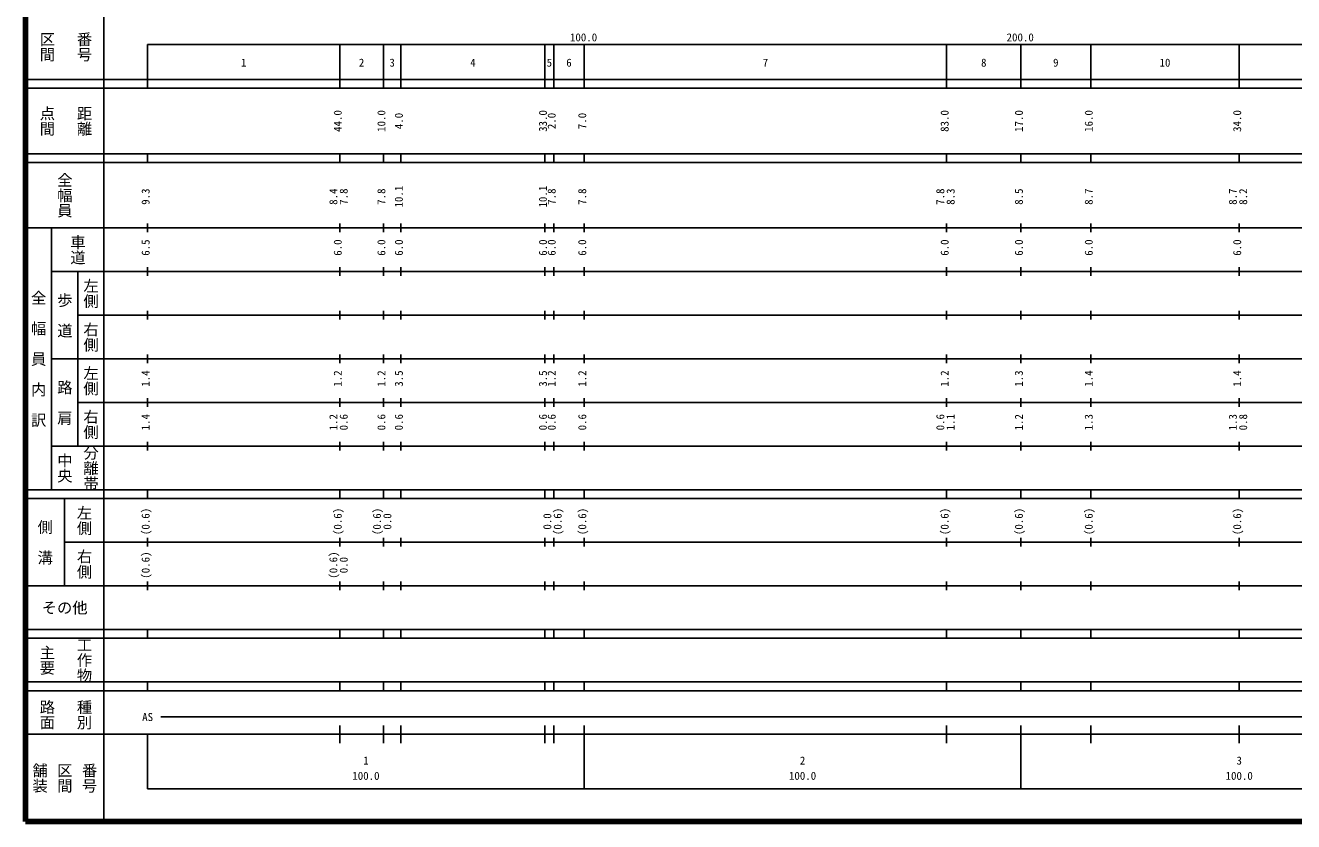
# Model space of a CAD drawing. Units: millimetres on the paper, enlarged 1000 times. Extents: x 40000 to 680000, y 20000 to 380000.
# Drawn here: x 40000 to 330470, y 20000 to 202409 of the extents above; entities that cross this region are included whole.
import ezdxf
from ezdxf.enums import TextEntityAlignment as Align

# ---------------------------------------------------------------- set-up
doc = ezdxf.new("R2010")
doc.units = ezdxf.units.MM
doc.header["$LTSCALE"] = 1000
doc.layers.add('M-TTL', color=2, linetype='Continuous', lineweight=140)
doc.layers.add('M-TTL-BAND', color=7, linetype='Continuous', lineweight=25)
doc.styles.add('@ＭＳ ゴシック', font='')
doc.styles.add('ＭＳ ゴシック', font='')
doc.styles.get('@ＭＳ ゴシック').set_extended_font_data('@MS Gothic')
doc.styles.get('ＭＳ ゴシック').set_extended_font_data('MS Gothic')

msp = doc.modelspace()

# ---------------------------------------------------------------- linework, layer by layer
at = {"layer": 'M-TTL'}
for p, q in [((40000, 380000), (40000, 20000)), ((40000, 20000), (680000, 20000))]:
    msp.add_line(p, q, dxfattribs=at)
at = {"layer": 'M-TTL-BAND'}
for p, q in [((58000, 370000), (58000, 20000)), ((68000, 198000), (579000, 198000)), ((68000, 198000), (68000, 188000)), ((112000, 188000), (112000, 198000)), ((122000, 188000), (122000, 198000)), ((126000, 188000), (126000, 198000)), ((159000, 188000), (159000, 198000)), ((161000, 188000), (161000, 198000)), ((168000, 188000), (168000, 198000)), ((251000, 188000), (251000, 198000)), ((268000, 188000), (268000, 198000)), ((284000, 188000), (284000, 198000)), ((318000, 188000), (318000, 198000)), ((40000, 190000), (579000, 190000)), ((40000, 188000), (579000, 188000)), ((40000, 173000), (579000, 173000)), ((68000, 171000), (68000, 173000)), ((112000, 171000), (112000, 173000)), ((122000, 171000), (122000, 173000)), ((126000, 171000), (126000, 173000)), ((159000, 171000), (159000, 173000)), ((161000, 171000), (161000, 173000)), ((168000, 171000), (168000, 173000)), ((251000, 171000), (251000, 173000)), ((268000, 171000), (268000, 173000)), ((284000, 171000), (284000, 173000)), ((318000, 171000), (318000, 173000)), ((40000, 171000), (579000, 171000)), ((68000, 155000), (68000, 157000)), ((112000, 155000), (112000, 157000)), ((122000, 155000), (122000, 157000)), ((126000, 155000), (126000, 157000)), ((159000, 155000), (159000, 157000)), ((161000, 155000), (161000, 157000)), ((168000, 155000), (168000, 157000)), ((251000, 155000), (251000, 157000)), ((268000, 155000), (268000, 157000)), ((284000, 155000), (284000, 157000)), ((318000, 155000), (318000, 157000)), ((40000, 156000), (579000, 156000)), ((46000, 96000), (46000, 156000)), ((46000, 146000), (579000, 146000)), ((52000, 146000), (52000, 106000)), ((68000, 145000), (68000, 147000)), ((112000, 145000), (112000, 147000)), ((122000, 145000), (122000, 147000)), ((126000, 145000), (126000, 147000)), ((159000, 145000), (159000, 147000)), ((161000, 145000), (161000, 147000)), ((168000, 145000), (168000, 147000)), ((251000, 145000), (251000, 147000)), ((268000, 145000), (268000, 147000)), ((284000, 145000), (284000, 147000)), ((318000, 145000), (318000, 147000)), ((68000, 135000), (68000, 137000)), ((112000, 135000), (112000, 137000)), ((122000, 135000), (122000, 137000)), ((126000, 135000), (126000, 137000)), ((159000, 135000), (159000, 137000)), ((161000, 135000), (161000, 137000)), ((168000, 135000), (168000, 137000)), ((251000, 135000), (251000, 137000)), ((268000, 135000), (268000, 137000)), ((284000, 135000), (284000, 137000)), ((318000, 135000), (318000, 137000)), ((52000, 136000), (579000, 136000)), ((46000, 126000), (579000, 126000)), ((68000, 125000), (68000, 127000)), ((112000, 125000), (112000, 127000)), ((122000, 125000), (122000, 127000)), ((126000, 125000), (126000, 127000)), ((159000, 125000), (159000, 127000)), ((161000, 125000), (161000, 127000)), ((168000, 125000), (168000, 127000)), ((251000, 125000), (251000, 127000)), ((268000, 125000), (268000, 127000)), ((284000, 125000), (284000, 127000)), ((318000, 125000), (318000, 127000)), ((68000, 115000), (68000, 117000)), ((112000, 115000), (112000, 117000)), ((122000, 115000), (122000, 117000)), ((126000, 115000), (126000, 117000)), ((159000, 115000), (159000, 117000)), ((161000, 115000), (161000, 117000)), ((168000, 115000), (168000, 117000)), ((251000, 115000), (251000, 117000)), ((268000, 115000), (268000, 117000)), ((284000, 115000), (284000, 117000)), ((318000, 115000), (318000, 117000)), ((52000, 116000), (579000, 116000)), ((46000, 106000), (579000, 106000)), ((68000, 105000), (68000, 107000)), ((112000, 105000), (112000, 107000)), ((122000, 105000), (122000, 107000)), ((126000, 105000), (126000, 107000)), ((159000, 105000), (159000, 107000)), ((161000, 105000), (161000, 107000)), ((168000, 105000), (168000, 107000)), ((251000, 105000), (251000, 107000)), ((268000, 105000), (268000, 107000)), ((284000, 105000), (284000, 107000)), ((318000, 105000), (318000, 107000)), ((40000, 96000), (579000, 96000)), ((68000, 94000), (68000, 96000)), ((112000, 94000), (112000, 96000)), ((122000, 94000), (122000, 96000)), ((126000, 94000), (126000, 96000)), ((159000, 94000), (159000, 96000)), ((161000, 94000), (161000, 96000)), ((168000, 94000), (168000, 96000)), ((251000, 94000), (251000, 96000)), ((268000, 94000), (268000, 96000)), ((284000, 94000), (284000, 96000)), ((318000, 94000), (318000, 96000)), ((40000, 94000), (579000, 94000)), ((49000, 94000), (49000, 74000)), ((68000, 83000), (68000, 85000)), ((112000, 83000), (112000, 85000)), ((122000, 83000), (122000, 85000)), ((126000, 83000), (126000, 85000)), ((159000, 83000), (159000, 85000)), ((161000, 83000), (161000, 85000)), ((168000, 83000), (168000, 85000)), ((251000, 83000), (251000, 85000)), ((268000, 83000), (268000, 85000)), ((284000, 83000), (284000, 85000)), ((318000, 83000), (318000, 85000)), ((49000, 84000), (579000, 84000)), ((40000, 74000), (579000, 74000)), ((68000, 73000), (68000, 75000)), ((112000, 73000), (112000, 75000)), ((122000, 73000), (122000, 75000)), ((126000, 73000), (126000, 75000)), ((159000, 73000), (159000, 75000)), ((161000, 73000), (161000, 75000)), ((168000, 73000), (168000, 75000)), ((251000, 73000), (251000, 75000)), ((268000, 73000), (268000, 75000)), ((284000, 73000), (284000, 75000)), ((318000, 73000), (318000, 75000)), ((40000, 64000), (579000, 64000)), ((68000, 62000), (68000, 64000)), ((112000, 62000), (112000, 64000)), ((122000, 62000), (122000, 64000)), ((126000, 62000), (126000, 64000)), ((159000, 62000), (159000, 64000)), ((161000, 62000), (161000, 64000)), ((168000, 62000), (168000, 64000)), ((251000, 62000), (251000, 64000)), ((268000, 62000), (268000, 64000)), ((284000, 62000), (284000, 64000)), ((318000, 62000), (318000, 64000)), ((40000, 62000), (579000, 62000)), ((40000, 52000), (579000, 52000)), ((40000, 50000), (579000, 50000)), ((68000, 50000), (68000, 52000)), ((112000, 50000), (112000, 52000)), ((122000, 50000), (122000, 52000)), ((126000, 50000), (126000, 52000)), ((159000, 50000), (159000, 52000)), ((161000, 50000), (161000, 52000)), ((168000, 50000), (168000, 52000)), ((251000, 50000), (251000, 52000)), ((268000, 50000), (268000, 52000)), ((284000, 50000), (284000, 52000)), ((318000, 50000), (318000, 52000)), ((71000, 44000), (565000, 44000)), ((112000, 38000), (112000, 42000)), ((122000, 38000), (122000, 42000)), ((126000, 38000), (126000, 42000)), ((159000, 38000), (159000, 42000)), ((161000, 38000), (161000, 42000)), ((168000, 27500), (168000, 42000)), ((251000, 38000), (251000, 42000)), ((268000, 27500), (268000, 42000)), ((284000, 38000), (284000, 42000)), ((318000, 38000), (318000, 42000)), ((40000, 40000), (579000, 40000)), ((68000, 40000), (68000, 27500)), ((68000, 27500), (579000, 27500))]:
    msp.add_line(p, q, dxfattribs=at)

# ---------------------------------------------------------------- texts
at = {"layer": 'M-TTL-BAND', "style": '@ＭＳ ゴシック'}
for s, p in [('区間', (45000, 197500)), ('番号', (53500, 197500)), ('点間', (45000, 180500)), ('距離', (53500, 180500)), ('全幅員', (49000, 163500)), ('車道', (52000, 151000)), ('左側', (55000, 141000)), ('全\u3000幅\u3000員\u3000内\u3000訳', (43000, 126000)), ('歩\u3000道', (49000, 136000)), ('右側', (55000, 131000)), ('左側', (55000, 121000)), ('路\u3000肩', (49000, 116000)), ('右側', (55000, 111000)), ('分離帯', (55000, 101000)), ('中央', (49000, 101000)), ('左側', (53500, 89000)), ('側\u3000溝', (44500, 84000)), ('右側', (53500, 79000)), ('工作物', (53500, 57000)), ('主要', (45000, 57000)), ('路面', (45000, 44500)), ('種別', (53500, 44500)), ('舗装', (43333, 30000)), ('区間', (49000, 30000)), ('番号', (54667, 30000))]:
    msp.add_text(s, height=2566, rotation=270, dxfattribs=at).set_placement(p, align=Align.MIDDLE_CENTER)
at = {"layer": 'M-TTL-BAND', "style": 'ＭＳ ゴシック'}
for s, p in [('100.0', (167844, 198195)), ('200.0', (267844, 198195)), ('1', (90000, 192405)), ('2', (117000, 192405)), ('3', (124000, 192405)), ('4', (142500, 192405)), ('5', (160000, 192405)), ('6', (164500, 192405)), ('7', (209500, 192405)), ('8', (259500, 192405)), ('9', (276000, 192405)), ('10', (301000, 192405)), ('AS', (68000, 42500)), ('2', (218000, 32523)), ('3', (318000, 32523)), ('1', (118000, 32523)), ('100.0', (118000, 29033)), ('100.0', (218000, 29033)), ('100.0', (318000, 29033))]:
    msp.add_text(s, height=1833, dxfattribs=at).set_placement(p, align=Align.BOTTOM_CENTER)
for s, p in [('44.0', (113000, 180500)), ('10.0', (123000, 180500)), ('4.0', (127000, 180500)), ('33.0', (160000, 180500)), ('2.0', (162000, 180500)), ('7.0', (169000, 180500)), ('83.0', (252000, 180500)), ('17.0', (269000, 180500)), ('16.0', (285000, 180500)), ('34.0', (319000, 180500)), ('9.3', (69000, 163174)), ('8.4', (112000, 163174)), ('7.8', (114370, 163174)), ('7.8', (123000, 163174)), ('10.1', (127000, 163174)), ('10.1', (160000, 163174)), ('7.8', (162000, 163174)), ('7.8', (169000, 163174)), ('7.8', (251000, 163174)), ('8.3', (253370, 163174)), ('8.5', (269000, 163174)), ('8.7', (285000, 163174)), ('8.7', (318000, 163174)), ('8.2', (320370, 163174)), ('6.5', (69000, 151500)), ('6.0', (113000, 151500)), ('6.0', (123000, 151500)), ('6.0', (127000, 151500)), ('6.0', (160000, 151500)), ('6.0', (162000, 151500)), ('6.0', (169000, 151500)), ('6.0', (252000, 151500)), ('6.0', (269000, 151500)), ('6.0', (285000, 151500)), ('6.0', (319000, 151500)), ('1.4', (69000, 121500)), ('1.2', (113000, 121500)), ('1.2', (123000, 121500)), ('3.5', (127000, 121500)), ('3.5', (160000, 121500)), ('1.2', (162000, 121500)), ('1.2', (169000, 121500)), ('1.2', (252000, 121500)), ('1.3', (269000, 121500)), ('1.4', (285000, 121500)), ('1.4', (319000, 121500)), ('1.4', (69000, 111500)), ('1.2', (112000, 111500)), ('0.6', (114370, 111500)), ('0.6', (123000, 111500)), ('0.6', (127000, 111500)), ('0.6', (160000, 111500)), ('0.6', (162000, 111500)), ('0.6', (169000, 111500)), ('0.6', (251000, 111500)), ('1.1', (253370, 111500)), ('1.2', (269000, 111500)), ('1.3', (285000, 111500)), ('1.3', (318000, 111500)), ('0.8', (320370, 111500)), ('(0.6)', (69000, 88764)), ('(0.6)', (113000, 88764)), ('(0.6)', (122000, 88764)), ('0.0', (124370, 88764)), ('0.0', (161000, 88764)), ('(0.6)', (163370, 88764)), ('(0.6)', (169000, 88764)), ('(0.6)', (252000, 88764)), ('(0.6)', (269000, 88764)), ('(0.6)', (285000, 88764)), ('(0.6)', (319000, 88764)), ('(0.6)', (69000, 78764)), ('(0.6)', (112000, 78764)), ('0.0', (114370, 78764))]:
    msp.add_text(s, height=1833, rotation=90, dxfattribs=at).set_placement(p, align=Align.BOTTOM_CENTER)
msp.add_text('その他', height=2566, dxfattribs=at).set_placement((49000, 69000), align=Align.MIDDLE_CENTER)

doc.saveas('drawing.dxf')
